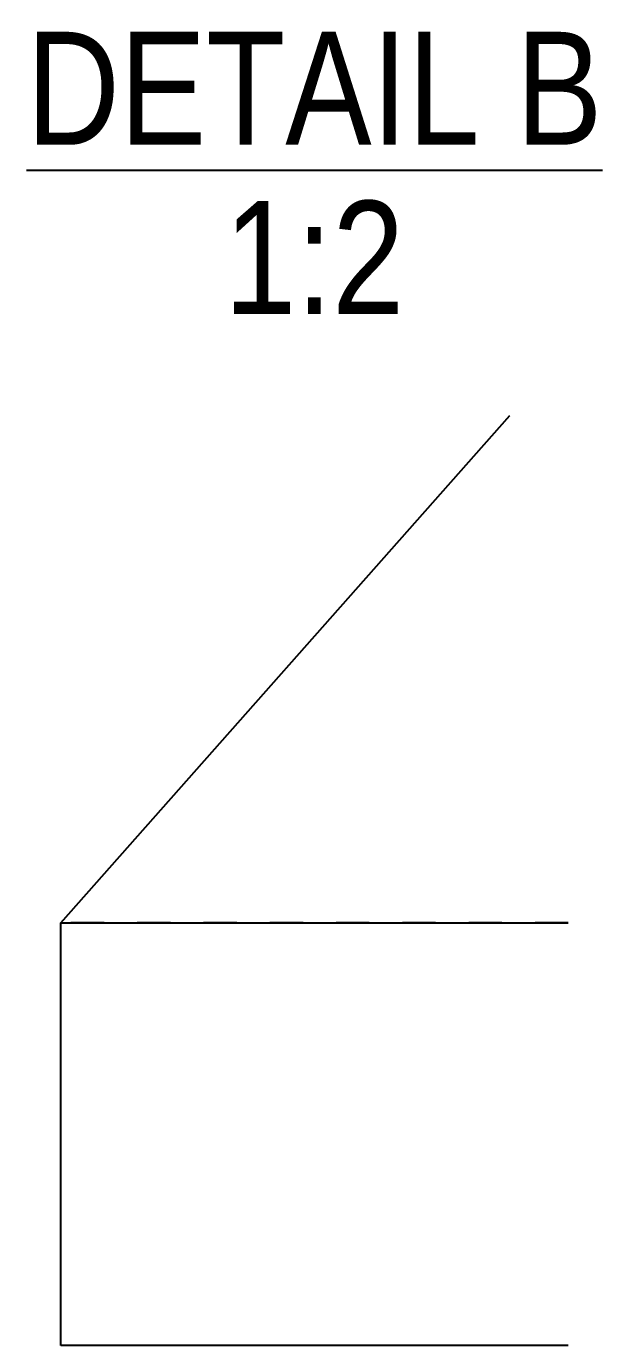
# Model space of a CAD drawing. Header units: millimetres. Extents: x 38 to 33286, y 8 to 2938.
# Drawn here: x 23008.8 to 23042.9, y 8 to 86 of the extents above; entities that cross this region are included whole.
import ezdxf

# ---------------------------------------------------------------- set-up
doc = ezdxf.new("R2010")
doc.units = ezdxf.units.MM
doc.linetypes.add('DXK_LINE_DOT2', pattern=[3.9198, 1.9599, -1.9599])
doc.layers.add('STÅL', color=7, linetype='Continuous')
doc.layers.add('TEKST', color=7, linetype='Continuous')
doc.styles.add('Arial Narrow', font='ARIALN.TTF', dxfattribs={"height": 0.2})

msp = doc.modelspace()

# ---------------------------------------------------------------- linework, layer by layer
at = {"layer": 'STÅL', "color": 2, "linetype": 'Continuous'}
for p, q in [((23010.843, 33), (23037.385, 63)), ((23010.843, 8), (23010.843, 33)), ((23010.843, 33), (23040.843, 33)), ((23040.843, 8), (23010.843, 8))]:
    msp.add_line(p, q, dxfattribs=at)
at = {"layer": 'STÅL', "color": 7, "linetype": 'DXK_LINE_DOT2'}
msp.add_line((23040.843, 33), (23010.843, 33), dxfattribs=at)
at = {"layer": 'TEKST', "color": 246, "linetype": 'Continuous'}
msp.add_line((23008.814, 77.5), (23042.872, 77.5), dxfattribs=at)

# ---------------------------------------------------------------- wipeouts: each hides what was drawn before it
at = {"color": 0, "linetype": 'Continuous'}
for points in [[(23035.659, 79), (23035.659, 86), (23008.814, 86), (23008.814, 79)], [(23042.872, 79), (23042.872, 86), (23037.759, 86), (23037.759, 79)], [(23031.175, 69), (23031.175, 76), (23020.511, 76), (23020.511, 69)]]:
    msp.add_wipeout(points, dxfattribs=at).dxf.layer = 'TEKST'

# ---------------------------------------------------------------- next in the draw order: texts
at = {"layer": 'TEKST', "color": 3, "linetype": 'Continuous', "style": 'Arial Narrow'}
for s, p in [('DETAIL', (23008.814, 79)), ('B', (23037.759, 79)), ('1:2', (23020.511, 69))]:
    msp.add_text(s, height=6.681, dxfattribs=at).set_placement(p)

doc.saveas('drawing.dxf')
